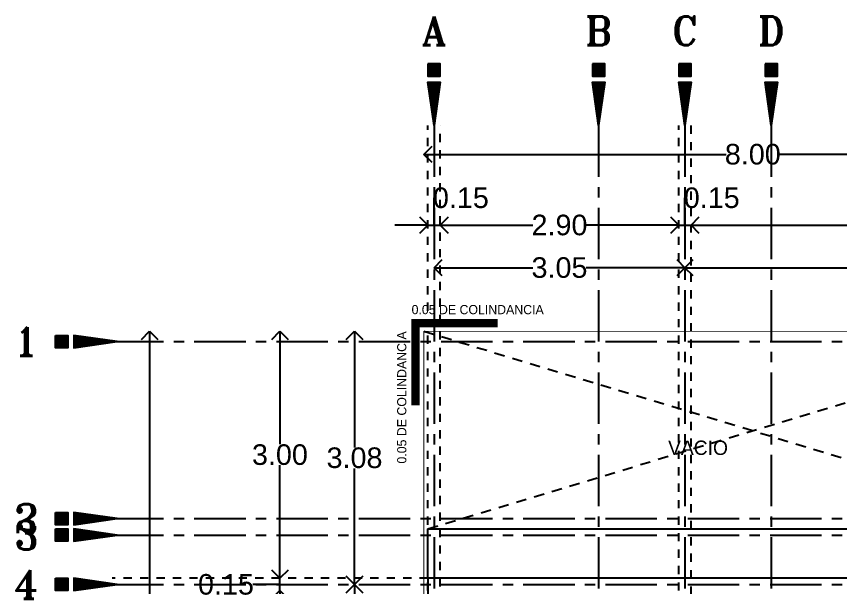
# Model space of a CAD drawing. Header units: metres. Extents: x -58 to 722, y -1100 to 345.
# Drawn here: x 108.71 to 118.73, y -482.3 to -475.36 of the extents above; entities that cross this region are included whole.
import ezdxf
from ezdxf.enums import TextEntityAlignment as Align

# ---------------------------------------------------------------- set-up
doc = ezdxf.new("R2010")
doc.units = ezdxf.units.M
doc.header["$MEASUREMENT"] = 0
for name, pattern in [('ACAD_ISO07W100', [3, 0, -3]), ('CENTER2', [1.125, 0.75, -0.125, 0.125, -0.125]), ('CENTERX2', [4, 2.5, -0.5, 0.5, -0.5]), ('HIDDEN2', [0.1875, 0.125, -0.0625])]:
    doc.linetypes.add(name, pattern=pattern)
doc.layers.get('0').update_dxf_attribs({"color": 255})
doc.layers.get('DEFPOINTS').update_dxf_attribs({"color": 250})
for name, color, linetype in [('FSR_ARQ_001TERRENO', 8, 'Continuous'), ('FSR_ARQ_007PROYECCIONES', 200, 'HIDDEN2'), ('FSR_ARQ_008MOBILIARIO', 115, 'Continuous'), ('FSR_ARQ_010MUROBAJO', 33, 'Continuous'), ('FSR_ARQ_014TEXTOS', 142, 'Continuous'), ('FSR_ARQ_015COTAS', 125, 'Continuous'), ('FSR_ARQ_016EJES', 135, 'CENTER2'), ('FSR_ARQ_017EJESTEXT', 135, 'Continuous'), ('FSR_ARQ_025RESTRI', 140, 'Continuous'), ('MOBILIARIO', 125, 'Continuous')]:
    doc.layers.add(name, color=color, linetype=linetype)
doc.styles.add('ESPACIOS', font='GOTHIC.TTF')
doc.styles.add('ROMANT', font='romant.shx')
doc.styles.add('style1', font='arial.ttf')
doc.dimstyles.new('PP_PACO', dxfattribs={"dimtxt": 0.18, "dimasz": 0.075, "dimexe": 0.075, "dimexo": 0, "dimgap": 0, "dimtad": 0, "dimtih": 1, "dimtoh": 1, "dimzin": 1, "dimdsep": 46, "dimtxsty": 'style1', "dimcen": 0.15, "dimse1": 1, "dimse2": 1, "dimclrd": 256, "dimclre": 256, "dimadec": 0, "dimazin": 0, "dimtfac": 1, "dimtmove": 0, "dimatfit": 3, "dimfxl": 0.075, "dimarcsym": 0})

# ---------------------------------------------------------------- blocks, each defined once
blk = doc.blocks.new('Di-p0101')
at = {"const_width": 0.2}
blk.add_lwpolyline([(0, 0.8), (0, 1)], dxfattribs=at)
for points in [[(0.1, 1), (0.1, 0.8), (-0.1, 0.8), (-0.1, 1)], [(0, 0), (0.1, 0.7), (-0.1, 0.7)]]:
    blk.add_lwpolyline(points, close=True)
blk.add_lwpolyline([(0, 0, 0, 0.2, 0), (0, 0.7, 0.2, 0.2, 0)], format="xyseb")
at = {"style": 'ROMANT'}
blk.add_attdef('1', text='', height=0.6, dxfattribs=at).set_placement((0, 1.3), align=Align.CENTER)
blk = doc.blocks.new('Di-p0102')
at = {"const_width": 0.2}
blk.add_lwpolyline([(-0.8, 0), (-1, 0)], dxfattribs=at)
for points in [[(-1, 0.1), (-0.8, 0.1), (-0.8, -0.1), (-1, -0.1)], [(0, 0), (-0.7, 0.1), (-0.7, -0.1)]]:
    blk.add_lwpolyline(points, close=True)
blk.add_lwpolyline([(0, 0, 0, 0.2, 0), (-0.7, 0, 0.2, 0.2, 0)], format="xyseb")
at = {"style": 'ROMANT'}
blk.add_attdef('A', text='', height=0.6, dxfattribs=at).set_placement((-1.3, 0), align=Align.MIDDLE_RIGHT)
blk = doc.blocks.new('_Open90')
at = {"color": 0, "linetype": 'ByBlock', "lineweight": -2}
for p, q in [((0, 0), (-1, 0)), ((-0.5, 0.5), (0, 0)), ((0, 0), (-0.5, -0.5))]:
    blk.add_line(p, q, dxfattribs=at)
blk = doc.blocks.new('*D396')
at = {"layer": 'DEFPOINTS', "color": 0, "ltscale": 0.005, "transparency": 16777216}
for p in [(112.959, -482.262), (112.821, -486.212), (112.959, -486.212)]:
    blk.add_point(p, dxfattribs=at)
at = {"layer": 'FSR_ARQ_015COTAS', "lineweight": -2, "ltscale": 0.005, "transparency": 16777216}
for p, q in [((112.821, -482.462), (112.821, -484.109)), ((112.821, -486.012), (112.821, -484.364))]:
    blk.add_line(p, q, dxfattribs=at)
at = {"layer": 'FSR_ARQ_015COTAS', "lineweight": -2, "ltscale": 0.005, "transparency": 16777216, "xscale": 0.2, "yscale": 0.2, "zscale": 0.2}
for p, rotation in [((112.821, -482.262), 90), ((112.821, -486.212), 270)]:
    blk.add_blockref('_Open90', p, dxfattribs=dict(at, rotation=rotation))
at = {"layer": 'FSR_ARQ_015COTAS', "color": 0, "ltscale": 0.005, "transparency": 16777216, "insert": (112.821, -484.237), "char_height": 0.25, "attachment_point": 5, "style": 'style1'}
blk.add_mtext('3.95', dxfattribs=at)
blk = doc.blocks.new('*D547')
at = {"layer": 'DEFPOINTS', "color": 0, "ltscale": 0.005, "transparency": 16777216}
for p in [(112.821, -479.186), (113.663, -479.186), (112.959, -482.262)]:
    blk.add_point(p, dxfattribs=at)
at = {"layer": 'FSR_ARQ_015COTAS', "lineweight": -2, "ltscale": 0.005, "transparency": 16777216}
for p, q in [((112.821, -479.386), (112.821, -480.596)), ((112.821, -482.062), (112.821, -480.852))]:
    blk.add_line(p, q, dxfattribs=at)
at = {"layer": 'FSR_ARQ_015COTAS', "lineweight": -2, "ltscale": 0.005, "transparency": 16777216, "xscale": 0.2, "yscale": 0.2, "zscale": 0.2}
for p, rotation in [((112.821, -479.186), 90), ((112.821, -482.262), 270)]:
    blk.add_blockref('_Open90', p, dxfattribs=dict(at, rotation=rotation))
at = {"layer": 'FSR_ARQ_015COTAS', "color": 0, "ltscale": 0.005, "transparency": 16777216, "insert": (112.821, -480.724), "char_height": 0.25, "attachment_point": 5, "style": 'style1'}
blk.add_mtext('3.08', dxfattribs=at)
blk = doc.blocks.new('*D548')
at = {"layer": 'DEFPOINTS', "color": 0, "ltscale": 0.005, "transparency": 16777216}
for p in [(113.663, -479.186), (111.914, -482.187), (113.788, -482.187)]:
    blk.add_point(p, dxfattribs=at)
at = {"layer": 'FSR_ARQ_015COTAS', "lineweight": -2, "ltscale": 0.005, "transparency": 16777216}
for p, q in [((111.914, -479.386), (111.914, -480.559)), ((111.914, -481.987), (111.914, -480.814))]:
    blk.add_line(p, q, dxfattribs=at)
at = {"layer": 'FSR_ARQ_015COTAS', "lineweight": -2, "ltscale": 0.005, "transparency": 16777216, "xscale": 0.2, "yscale": 0.2, "zscale": 0.2}
for p, rotation in [((111.914, -479.186), 90), ((111.914, -482.187), 270)]:
    blk.add_blockref('_Open90', p, dxfattribs=dict(at, rotation=rotation))
at = {"layer": 'FSR_ARQ_015COTAS', "color": 0, "ltscale": 0.005, "transparency": 16777216, "insert": (111.914, -480.686), "char_height": 0.25, "attachment_point": 5, "style": 'style1'}
blk.add_mtext('3.00', dxfattribs=at)
blk = doc.blocks.new('*D551')
at = {"layer": 'DEFPOINTS', "color": 0, "ltscale": 0.005, "transparency": 16777216}
for p in [(113.663, -479.186), (110.33, -494.186), (113.663, -494.186)]:
    blk.add_point(p, dxfattribs=at)
at = {"layer": 'FSR_ARQ_015COTAS', "lineweight": -2, "ltscale": 0.005, "transparency": 16777216}
for p, q in [((110.33, -479.386), (110.33, -486.558)), ((110.33, -493.986), (110.33, -486.814))]:
    blk.add_line(p, q, dxfattribs=at)
at = {"layer": 'FSR_ARQ_015COTAS', "lineweight": -2, "ltscale": 0.005, "transparency": 16777216, "xscale": 0.2, "yscale": 0.2, "zscale": 0.2}
for p, rotation in [((110.33, -479.186), 90), ((110.33, -494.186), 270)]:
    blk.add_blockref('_Open90', p, dxfattribs=dict(at, rotation=rotation))
at = {"layer": 'FSR_ARQ_015COTAS', "color": 0, "ltscale": 0.005, "transparency": 16777216, "insert": (110.33, -486.686), "char_height": 0.25, "attachment_point": 5, "style": 'style1'}
blk.add_mtext('15.00', dxfattribs=at)
blk = doc.blocks.new('*D552')
at = {"layer": 'DEFPOINTS', "color": 0, "ltscale": 0.005, "transparency": 16777216}
for p in [(116.838, -478.413), (113.788, -478.842), (116.838, -478.842)]:
    blk.add_point(p, dxfattribs=at)
at = {"layer": 'FSR_ARQ_015COTAS', "lineweight": -2, "ltscale": 0.005, "transparency": 16777216}
for p, q in [((113.988, -478.413), (114.988, -478.413)), ((116.638, -478.413), (115.639, -478.413))]:
    blk.add_line(p, q, dxfattribs=at)
at = {"layer": 'FSR_ARQ_015COTAS', "lineweight": -2, "ltscale": 0.005, "transparency": 16777216, "xscale": 0.2, "yscale": 0.2, "zscale": 0.2, "rotation": 180}
blk.add_blockref('_Open90', (113.788, -478.413), dxfattribs=at)
at = {"layer": 'FSR_ARQ_015COTAS', "lineweight": -2, "ltscale": 0.005, "transparency": 16777216, "xscale": 0.2, "yscale": 0.2, "zscale": 0.2}
blk.add_blockref('_Open90', (116.838, -478.413), dxfattribs=at)
at = {"layer": 'FSR_ARQ_015COTAS', "color": 0, "ltscale": 0.005, "transparency": 16777216, "insert": (115.313, -478.413), "char_height": 0.25, "attachment_point": 5, "style": 'style1'}
blk.add_mtext('3.05', dxfattribs=at)
blk = doc.blocks.new('*D553')
at = {"layer": 'DEFPOINTS', "color": 0, "ltscale": 0.005, "transparency": 16777216}
for p in [(121.538, -478.413), (121.538, -478.732), (116.838, -478.842)]:
    blk.add_point(p, dxfattribs=at)
at = {"layer": 'FSR_ARQ_015COTAS', "lineweight": -2, "ltscale": 0.005, "transparency": 16777216}
for p, q in [((117.038, -478.413), (118.859, -478.413)), ((121.338, -478.413), (119.518, -478.413))]:
    blk.add_line(p, q, dxfattribs=at)
at = {"layer": 'FSR_ARQ_015COTAS', "lineweight": -2, "ltscale": 0.005, "transparency": 16777216, "xscale": 0.2, "yscale": 0.2, "zscale": 0.2, "rotation": 180}
blk.add_blockref('_Open90', (116.838, -478.413), dxfattribs=at)
at = {"layer": 'FSR_ARQ_015COTAS', "lineweight": -2, "ltscale": 0.005, "transparency": 16777216, "xscale": 0.2, "yscale": 0.2, "zscale": 0.2}
blk.add_blockref('_Open90', (121.538, -478.413), dxfattribs=at)
at = {"layer": 'FSR_ARQ_015COTAS', "color": 0, "ltscale": 0.005, "transparency": 16777216, "insert": (119.188, -478.413), "char_height": 0.25, "attachment_point": 5, "style": 'style1'}
blk.add_mtext('4.70', dxfattribs=at)
blk = doc.blocks.new('*D554')
at = {"layer": 'DEFPOINTS', "color": 0, "ltscale": 0.005, "transparency": 16777216}
for p in [(113.863, -477.896), (113.713, -478.048), (113.863, -478.048)]:
    blk.add_point(p, dxfattribs=at)
at = {"layer": 'FSR_ARQ_015COTAS', "lineweight": -2, "ltscale": 0.005, "transparency": 16777216}
for p, q in [((113.788, -477.896), (113.788, -477.565)), ((113.513, -477.896), (113.313, -477.896)), ((113.713, -477.896), (113.863, -477.896)), ((113.713, -477.896), (113.863, -477.896)), ((114.063, -477.896), (114.263, -477.896))]:
    blk.add_line(p, q, dxfattribs=at)
at = {"layer": 'FSR_ARQ_015COTAS', "lineweight": -2, "ltscale": 0.005, "transparency": 16777216, "xscale": 0.2, "yscale": 0.2, "zscale": 0.2}
blk.add_blockref('_Open90', (113.713, -477.896), dxfattribs=at)
at = {"layer": 'FSR_ARQ_015COTAS', "lineweight": -2, "ltscale": 0.005, "transparency": 16777216, "xscale": 0.2, "yscale": 0.2, "zscale": 0.2, "rotation": 180}
blk.add_blockref('_Open90', (113.863, -477.896), dxfattribs=at)
at = {"layer": 'FSR_ARQ_015COTAS', "color": 0, "ltscale": 0.005, "transparency": 16777216, "insert": (114.114, -477.565), "char_height": 0.25, "attachment_point": 5, "style": 'style1'}
blk.add_mtext('0.15', dxfattribs=at)
blk = doc.blocks.new('*D555')
at = {"layer": 'DEFPOINTS', "color": 0, "ltscale": 0.005, "transparency": 16777216}
for p in [(116.763, -477.896), (113.863, -478.048), (116.763, -478.165)]:
    blk.add_point(p, dxfattribs=at)
at = {"layer": 'FSR_ARQ_015COTAS', "lineweight": -2, "ltscale": 0.005, "transparency": 16777216}
for p, q in [((114.063, -477.896), (114.987, -477.896)), ((116.563, -477.896), (115.64, -477.896))]:
    blk.add_line(p, q, dxfattribs=at)
at = {"layer": 'FSR_ARQ_015COTAS', "lineweight": -2, "ltscale": 0.005, "transparency": 16777216, "xscale": 0.2, "yscale": 0.2, "zscale": 0.2, "rotation": 180}
blk.add_blockref('_Open90', (113.863, -477.896), dxfattribs=at)
at = {"layer": 'FSR_ARQ_015COTAS', "lineweight": -2, "ltscale": 0.005, "transparency": 16777216, "xscale": 0.2, "yscale": 0.2, "zscale": 0.2}
blk.add_blockref('_Open90', (116.763, -477.896), dxfattribs=at)
at = {"layer": 'FSR_ARQ_015COTAS', "color": 0, "ltscale": 0.005, "transparency": 16777216, "insert": (115.313, -477.896), "char_height": 0.25, "attachment_point": 5, "style": 'style1'}
blk.add_mtext('2.90', dxfattribs=at)
blk = doc.blocks.new('*D556')
at = {"layer": 'DEFPOINTS', "color": 0, "ltscale": 0.005, "transparency": 16777216}
for p in [(116.913, -477.896), (116.763, -478.165), (116.913, -478.179)]:
    blk.add_point(p, dxfattribs=at)
at = {"layer": 'FSR_ARQ_015COTAS', "lineweight": -2, "ltscale": 0.005, "transparency": 16777216}
for p, q in [((116.838, -477.896), (116.838, -477.565)), ((116.563, -477.896), (116.363, -477.896)), ((116.763, -477.896), (116.913, -477.896)), ((116.763, -477.896), (116.913, -477.896)), ((117.113, -477.896), (117.313, -477.896))]:
    blk.add_line(p, q, dxfattribs=at)
at = {"layer": 'FSR_ARQ_015COTAS', "lineweight": -2, "ltscale": 0.005, "transparency": 16777216, "xscale": 0.2, "yscale": 0.2, "zscale": 0.2}
blk.add_blockref('_Open90', (116.763, -477.896), dxfattribs=at)
at = {"layer": 'FSR_ARQ_015COTAS', "lineweight": -2, "ltscale": 0.005, "transparency": 16777216, "xscale": 0.2, "yscale": 0.2, "zscale": 0.2, "rotation": 180}
blk.add_blockref('_Open90', (116.913, -477.896), dxfattribs=at)
at = {"layer": 'FSR_ARQ_015COTAS', "color": 0, "ltscale": 0.005, "transparency": 16777216, "insert": (117.164, -477.565), "char_height": 0.25, "attachment_point": 5, "style": 'style1'}
blk.add_mtext('0.15', dxfattribs=at)
blk = doc.blocks.new('*D557')
at = {"layer": 'DEFPOINTS', "color": 0, "ltscale": 0.005, "transparency": 16777216}
for p in [(121.463, -477.896), (121.463, -478.139), (116.913, -478.179)]:
    blk.add_point(p, dxfattribs=at)
at = {"layer": 'FSR_ARQ_015COTAS', "lineweight": -2, "ltscale": 0.005, "transparency": 16777216}
for p, q in [((117.113, -477.896), (118.858, -477.896)), ((121.263, -477.896), (119.519, -477.896))]:
    blk.add_line(p, q, dxfattribs=at)
at = {"layer": 'FSR_ARQ_015COTAS', "lineweight": -2, "ltscale": 0.005, "transparency": 16777216, "xscale": 0.2, "yscale": 0.2, "zscale": 0.2, "rotation": 180}
blk.add_blockref('_Open90', (116.913, -477.896), dxfattribs=at)
at = {"layer": 'FSR_ARQ_015COTAS', "lineweight": -2, "ltscale": 0.005, "transparency": 16777216, "xscale": 0.2, "yscale": 0.2, "zscale": 0.2}
blk.add_blockref('_Open90', (121.463, -477.896), dxfattribs=at)
at = {"layer": 'FSR_ARQ_015COTAS', "color": 0, "ltscale": 0.005, "transparency": 16777216, "insert": (119.188, -477.896), "char_height": 0.25, "attachment_point": 5, "style": 'style1'}
blk.add_mtext('4.55', dxfattribs=at)
blk = doc.blocks.new('*D559')
at = {"layer": 'DEFPOINTS', "color": 0, "ltscale": 0.005, "transparency": 16777216}
for p in [(121.663, -477.036), (113.663, -479.186), (121.663, -479.186)]:
    blk.add_point(p, dxfattribs=at)
at = {"layer": 'FSR_ARQ_015COTAS', "lineweight": -2, "ltscale": 0.005, "transparency": 16777216}
for p, q in [((113.863, -477.036), (117.339, -477.036)), ((121.463, -477.036), (117.988, -477.036))]:
    blk.add_line(p, q, dxfattribs=at)
at = {"layer": 'FSR_ARQ_015COTAS', "lineweight": -2, "ltscale": 0.005, "transparency": 16777216, "xscale": 0.2, "yscale": 0.2, "zscale": 0.2, "rotation": 180}
blk.add_blockref('_Open90', (113.663, -477.036), dxfattribs=at)
at = {"layer": 'FSR_ARQ_015COTAS', "lineweight": -2, "ltscale": 0.005, "transparency": 16777216, "xscale": 0.2, "yscale": 0.2, "zscale": 0.2}
blk.add_blockref('_Open90', (121.663, -477.036), dxfattribs=at)
at = {"layer": 'FSR_ARQ_015COTAS', "color": 0, "ltscale": 0.005, "transparency": 16777216, "insert": (117.663, -477.036), "char_height": 0.25, "attachment_point": 5, "style": 'style1'}
blk.add_mtext('8.00', dxfattribs=at)
blk = doc.blocks.new('*D592')
at = {"layer": 'DEFPOINTS', "color": 0, "ltscale": 0.005, "transparency": 16777216}
for p in [(111.914, -482.187), (112.183, -482.187), (112.14, -482.337)]:
    blk.add_point(p, dxfattribs=at)
at = {"layer": 'FSR_ARQ_015COTAS', "lineweight": -2, "ltscale": 0.005, "transparency": 16777216}
for p, q in [((111.914, -481.987), (111.914, -481.787)), ((111.914, -482.262), (111.584, -482.262)), ((111.914, -482.337), (111.914, -482.187)), ((111.914, -482.337), (111.914, -482.187)), ((111.914, -482.537), (111.914, -482.737))]:
    blk.add_line(p, q, dxfattribs=at)
at = {"layer": 'FSR_ARQ_015COTAS', "lineweight": -2, "ltscale": 0.005, "transparency": 16777216, "xscale": 0.2, "yscale": 0.2, "zscale": 0.2}
for p, rotation in [((111.914, -482.187), 270), ((111.914, -482.337), 90)]:
    blk.add_blockref('_Open90', p, dxfattribs=dict(at, rotation=rotation))
at = {"layer": 'FSR_ARQ_015COTAS', "color": 0, "ltscale": 0.005, "transparency": 16777216, "insert": (111.258, -482.262), "char_height": 0.25, "attachment_point": 5, "style": 'style1'}
blk.add_mtext('0.15', dxfattribs=at)

msp = doc.modelspace()

# ---------------------------------------------------------------- linework, layer by layer
at = {"layer": 'DEFPOINTS', "linetype": 'ACAD_ISO07W100', "ltscale": 0.005}
for p, q in [((113.713, -486.137), (113.713, -476.686)), ((113.863, -486.287), (113.863, -476.686)), ((116.763, -487.337), (116.763, -476.686)), ((116.913, -487.187), (116.913, -476.686)), ((113.713, -482.187), (109.873, -482.187))]:
    msp.add_line(p, q, dxfattribs=at)
at = {"layer": 'FSR_ARQ_001TERRENO', "const_width": 0.1}
msp.add_lwpolyline([(113.563, -480.086), (113.563, -479.086), (114.563, -479.086)], dxfattribs=at)
at = {"layer": 'FSR_ARQ_001TERRENO', "const_width": 0.01}
msp.add_lwpolyline([(113.663, -494.186), (113.663, -479.186), (121.663, -479.186), (121.663, -494.186)], close=True, dxfattribs=at)
at = {"layer": 'FSR_ARQ_007PROYECCIONES'}
for p, q in [((113.663, -479.186), (121.613, -481.587)), ((113.713, -481.587), (121.663, -479.186))]:
    msp.add_line(p, q, dxfattribs=at)
at = {"layer": 'FSR_ARQ_008MOBILIARIO'}
msp.add_line((113.713, -481.587), (121.613, -481.587), dxfattribs=at)
at = {"layer": 'FSR_ARQ_010MUROBAJO'}
for p, q in [((121.613, -482.187), (113.713, -482.187)), ((113.713, -482.187), (113.713, -486.137))]:
    msp.add_line(p, q, dxfattribs=at)
at = {"layer": 'FSR_ARQ_016EJES', "linetype": 'CENTERX2', "ltscale": 0.25}
for p, q in [((113.788, -476.686), (113.788, -496.229)), ((115.788, -476.686), (115.788, -496.229)), ((116.838, -476.686), (116.838, -496.229)), ((117.888, -476.686), (117.888, -496.229)), ((109.873, -479.311), (124.163, -479.311)), ((109.873, -481.462), (124.163, -481.462)), ((109.873, -481.662), (124.163, -481.662)), ((109.873, -482.262), (124.163, -482.262))]:
    msp.add_line(p, q, dxfattribs=at)
at = {"layer": 'FSR_ARQ_025RESTRI', "linetype": 'HIDDEN2', "ltscale": 2.5, "const_width": 0.02, "flags": 128}
msp.add_lwpolyline([(113.663, -482.187), (121.663, -482.187)], dxfattribs=at)
at = {"layer": 'MOBILIARIO'}
msp.add_line((113.713, -482.187), (113.713, -481.587), dxfattribs=at)

# ---------------------------------------------------------------- block references
at = {"layer": 'FSR_ARQ_017EJESTEXT', "lineweight": 0}
ref = msp.add_blockref('Di-p0101', (113.788, -476.686), dxfattribs=dict(at, xscale=-0.75, yscale=0.75, zscale=0.75))
ref.add_attrib('1', 'A', dxfattribs={"layer": '0', "height": 0.35, "style": 'ROMANT'}).set_placement((113.788, -475.711), align=Align.CENTER)
ref = msp.add_blockref('Di-p0101', (115.788, -476.686), dxfattribs=dict(at, xscale=-0.75, yscale=0.75, zscale=0.75))
ref.add_attrib('1', 'B', dxfattribs={"layer": '0', "height": 0.35, "style": 'ROMANT'}).set_placement((115.788, -475.711), align=Align.CENTER)
ref = msp.add_blockref('Di-p0101', (116.838, -476.686), dxfattribs=dict(at, xscale=-0.75, yscale=0.75, zscale=0.75))
ref.add_attrib('1', 'C', dxfattribs={"layer": '0', "height": 0.35, "style": 'ROMANT'}).set_placement((116.838, -475.711), align=Align.CENTER)
ref = msp.add_blockref('Di-p0101', (117.888, -476.686), dxfattribs=dict(at, xscale=-0.75, yscale=0.75, zscale=0.75))
ref.add_attrib('1', 'D', dxfattribs={"layer": '0', "height": 0.35, "style": 'ROMANT'}).set_placement((117.888, -475.711), align=Align.CENTER)
ref = msp.add_blockref('Di-p0102', (109.935, -479.311), dxfattribs=dict(at, xscale=0.75, yscale=0.75, zscale=0.75))
ref.add_attrib('A', '1', dxfattribs={"layer": '0', "height": 0.35, "style": 'ROMANT'}).set_placement((108.981, -479.311), align=Align.MIDDLE_RIGHT)
ref = msp.add_blockref('Di-p0102', (109.935, -481.462), dxfattribs=dict(at, xscale=0.75, yscale=0.75, zscale=0.75))
ref.add_attrib('A', '2', dxfattribs={"layer": '0', "height": 0.35, "style": 'ROMANT'}).set_placement((108.981, -481.462), align=Align.MIDDLE_RIGHT)
ref = msp.add_blockref('Di-p0102', (109.935, -481.662), dxfattribs=dict(at, xscale=0.75, yscale=0.75, zscale=0.75))
ref.add_attrib('A', '3', dxfattribs={"layer": '0', "height": 0.35, "style": 'ROMANT'}).set_placement((108.981, -481.662), align=Align.MIDDLE_RIGHT)
ref = msp.add_blockref('Di-p0102', (109.935, -482.262), dxfattribs=dict(at, xscale=0.75, yscale=0.75, zscale=0.75))
ref.add_attrib('A', '4', dxfattribs={"layer": '0', "height": 0.35, "style": 'ROMANT'}).set_placement((108.981, -482.262), align=Align.MIDDLE_RIGHT)

# ---------------------------------------------------------------- texts
at = {"layer": 'FSR_ARQ_014TEXTOS', "attachment_point": 7, "style": 'ESPACIOS'}
for s, width, insert, char_height in [('0.05 DE COLINDANCIA', 3.09515, (113.515, -478.98), 0.112), ('VACIO', 2.22389, (116.633, -480.691), 0.175)]:
    msp.add_mtext_dynamic_manual_height_columns(s, width=width, gutter_width=0.525, heights=[0], dxfattribs=dict(at, insert=insert, char_height=char_height))
at = {"layer": 'FSR_ARQ_014TEXTOS', "insert": (113.453, -480.793), "char_height": 0.112, "attachment_point": 7, "rotation": 90, "style": 'ESPACIOS'}
msp.add_mtext_dynamic_manual_height_columns('0.05 DE COLINDANCIA', width=3.09515, gutter_width=0.525, heights=[0], dxfattribs=at)

# ---------------------------------------------------------------- dimensions: what is measured, and where the dimension line sits
at = {"layer": 'FSR_ARQ_015COTAS', "ltscale": 0.005}
for base, p1, p2, picture, middle in [((121.663, -477.036), (113.663, -479.186), (121.663, -479.186), '*D559', (117.663, -477.036)), ((113.863, -477.896), (113.713, -478.048), (113.863, -478.048), '*D554', (113.788, -477.565)), ((116.913, -477.896), (116.763, -478.165), (116.913, -478.179), '*D556', (116.838, -477.565)), ((116.763, -477.896), (113.863, -478.048), (116.763, -478.165), '*D555', (115.313, -477.896)), ((121.463, -477.896), (116.913, -478.179), (121.463, -478.139), '*D557', (119.188, -477.896)), ((116.838, -478.413), (113.788, -478.842), (116.838, -478.842), '*D552', (115.313, -478.413)), ((121.538, -478.413), (116.838, -478.842), (121.538, -478.732), '*D553', (119.188, -478.413))]:
    dim = msp.add_linear_dim(base=base, p1=p1, p2=p2, dimstyle='PP_PACO', override={"dimtxt": 0.25, "dimasz": 0.2, "dimblk1": 'Open90', "dimblk2": 'Open90', "dimsah": 1, "dimtmove": 1, "dimfxlon": 1}, dxfattribs=at)
    dim.commit()
    dim.dimension.update_dxf_attribs({"geometry": picture, "text_midpoint": middle})
for base, p1, p2, picture, middle in [((110.33, -494.186), (113.663, -479.186), (113.663, -494.186), '*D551', (110.33, -486.686)), ((111.914, -482.187), (113.663, -479.186), (113.788, -482.187), '*D548', (111.914, -480.686)), ((112.821, -479.186), (112.959, -482.262), (113.663, -479.186), '*D547', (112.821, -480.724)), ((111.914, -482.187), (112.14, -482.337), (112.183, -482.187), '*D592', (111.584, -482.262)), ((112.821, -486.212), (112.959, -482.262), (112.959, -486.212), '*D396', (112.821, -484.237))]:
    dim = msp.add_linear_dim(base=base, p1=p1, p2=p2, angle=90, dimstyle='PP_PACO', override={"dimtxt": 0.25, "dimasz": 0.2, "dimblk1": 'Open90', "dimblk2": 'Open90', "dimsah": 1, "dimtmove": 1, "dimfxlon": 1}, dxfattribs=at)
    dim.commit()
    dim.dimension.update_dxf_attribs({"geometry": picture, "text_midpoint": middle})

doc.saveas('drawing.dxf')
